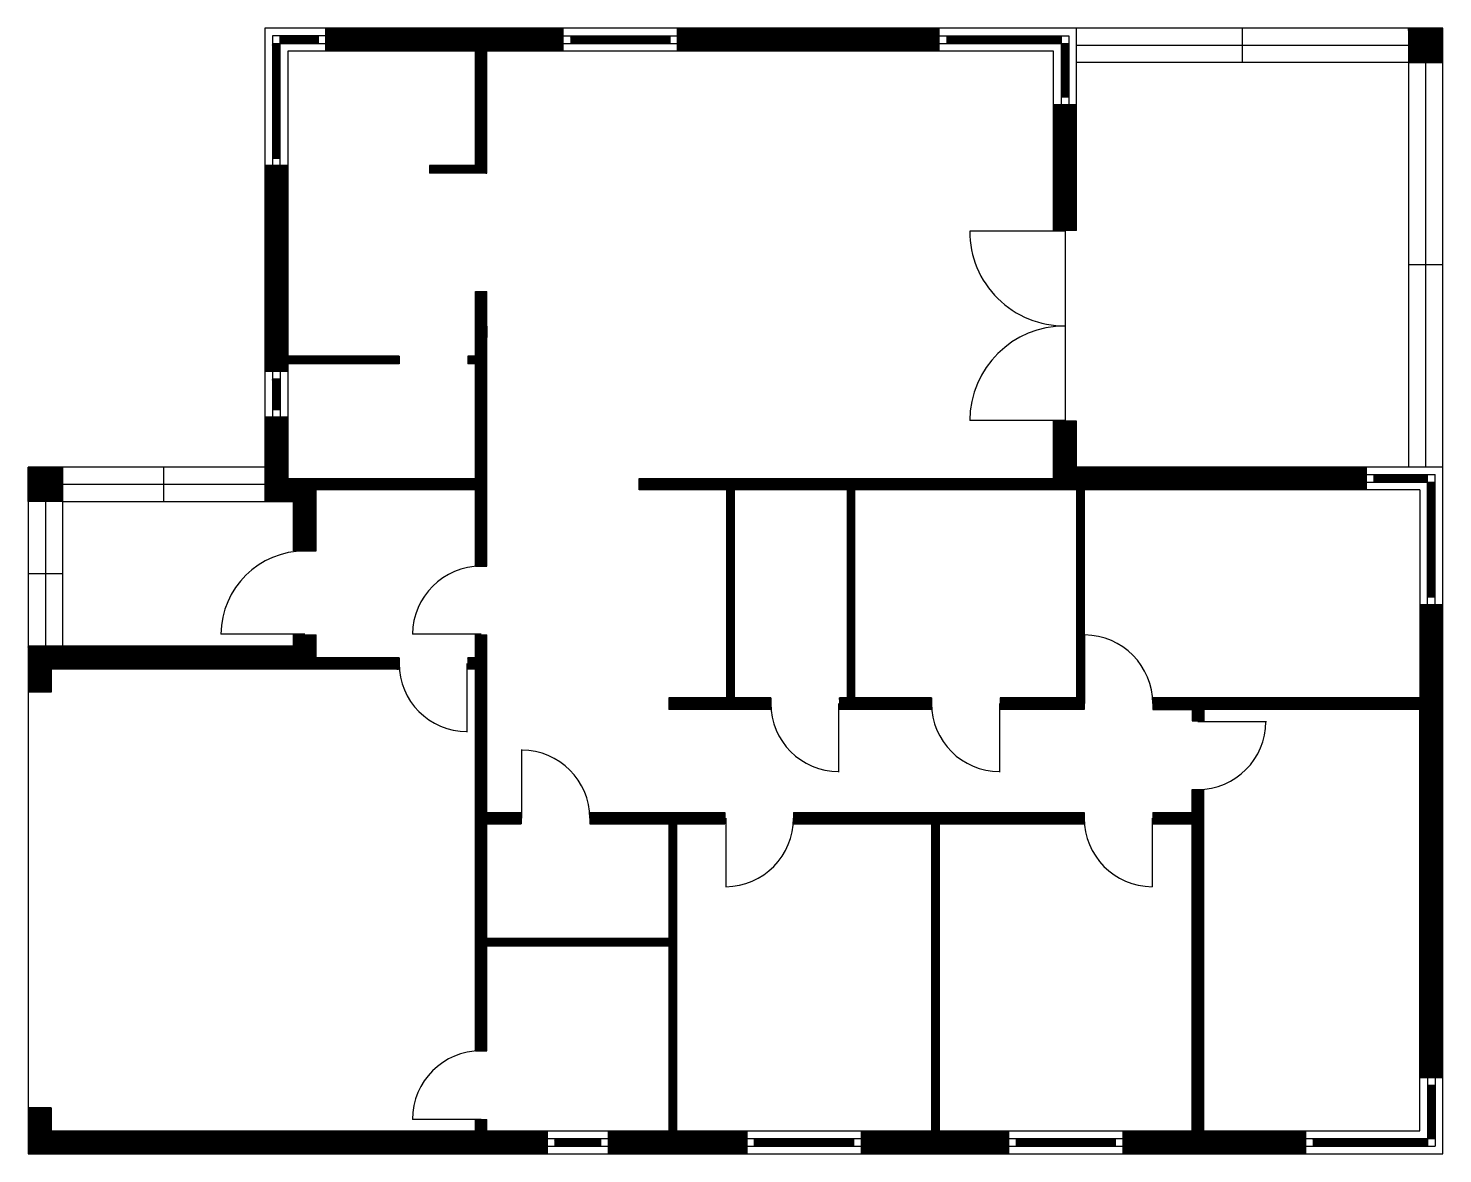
# Model space of a CAD drawing. Header units: millimetres. Extents: x 0 to 18540, y 0 to 14750.
import ezdxf

# ---------------------------------------------------------------- set-up
doc = ezdxf.new("R2010")
doc.units = ezdxf.units.MM

msp = doc.modelspace()

# ---------------------------------------------------------------- hatches: boundary and pattern name
h = msp.add_hatch()
h.set_pattern_fill('ANSI31', color=256)
h.paths.add_polyline_path([(3400, 12950), (3100, 12950), (3100, 10254), (3400, 10254), (3400, 10354), (4860, 10354), (4860, 10454), (3400, 10454)])
h.paths.add_polyline_path([(7010, 14750), (3900, 14750), (3900, 14450), (5860, 14450), (5860, 12950), (5260, 12950), (5260, 12850), (6010, 12850), (6010, 14450), (7010, 14450)])
h.paths.add_polyline_path([(11940, 14750), (8510, 14750), (8510, 14450), (11940, 14450)])
h.paths.add_polyline_path([(13740, 13750), (13440, 13750), (13440, 12100), (13740, 12100)])
h.paths.add_polyline_path([(17540, 9000), (13740, 9000), (13740, 9600), (13440, 9600), (13440, 8850), (8006, 8850), (8006, 8700), (9151, 8700), (9151, 5974), (8395, 5974), (8395, 5824), (9732, 5824), (9732, 5974), (9251, 5974), (9251, 8700), (10732, 8700), (10732, 5974), (10632, 5974), (10632, 5824), (11840, 5824), (11840, 5974), (10832, 5974), (10832, 8700), (13740, 8700), (13740, 5974), (12740, 5974), (12740, 5824), (13840, 5824), (13840, 5974), (13840, 8700), (17540, 8700)])
h.paths.add_polyline_path([(18540, 14750), (18090, 14750), (18090, 14300), (18540, 14300)])
h = msp.add_hatch()
h.set_pattern_fill('JIS_LC_8', color=256)
h.paths.add_polyline_path([(3300, 14550), (3200, 14550), (3200, 13050), (3300, 13050)])
h.paths.add_polyline_path([(3800, 14650), (3300, 14650), (3300, 14550), (3800, 14550)])
h.paths.add_polyline_path([(8410, 14650), (7110, 14650), (7110, 14550), (8410, 14550)])
h.paths.add_polyline_path([(13540, 14650), (12040, 14650), (12040, 14550), (13540, 14550)])
h.paths.add_polyline_path([(13640, 14550), (13540, 14550), (13540, 13850), (13640, 13850)])
h.paths.add_polyline_path([(18340, 8900), (17640, 8900), (17640, 8800), (18340, 8800)])
h.paths.add_polyline_path([(18440, 8800), (18340, 8800), (18340, 7300), (18440, 7300)])
h.paths.add_polyline_path([(18440, 900), (18340, 900), (18340, 200), (18440, 200)])
h.paths.add_polyline_path([(18340, 200), (16840, 200), (16840, 100), (18340, 100)])
h.paths.add_polyline_path([(14248, 200), (12948, 200), (12948, 100), (14248, 100)])
h.paths.add_polyline_path([(10817, 200), (9517, 200), (9517, 100), (10817, 100)])
h.paths.add_polyline_path([(7500, 200), (6900, 200), (6900, 100), (7500, 100)])
h.paths.add_polyline_path([(3300, 10154), (3200, 10154), (3200, 9754), (3300, 9754)])
h = msp.add_hatch()
h.set_pattern_fill('ANSI31', color=256)
h.paths.add_polyline_path([(6010, 8700), (6010, 11302), (5860, 11302), (5860, 10454), (5760, 10454), (5760, 10354), (5860, 10354), (5860, 8850), (3400, 8850), (3400, 9654), (3100, 9654), (3100, 8550), (3475, 8550), (3475, 7900), (3775, 7900), (3775, 8700), (5860, 8700), (5860, 7700), (6010, 7700)])
h.paths.add_polyline_path([(450, 9000), (0, 9000), (0, 8550), (450, 8550)])
h = msp.add_hatch()
h.set_pattern_fill('ANSI31', color=256)
h.paths.add_polyline_path([(18540, 7200), (18240, 7200), (18240, 5974), (14740, 5974), (14740, 5824), (15257, 5824), (15257, 5674), (15407, 5674), (15407, 5824), (18240, 5824), (18240, 1000), (18540, 1000)])
h = msp.add_hatch()
h.set_pattern_fill('ANSI31', color=256)
h.paths.add_polyline_path([(9417, 300), (8495, 300), (8495, 4324), (9132, 4324), (9132, 4474), (8395, 4474), (7360, 4474), (7360, 4324), (8395, 4324), (8395, 2824), (6010, 2824), (6010, 4324), (6460, 4324), (6460, 4474), (6010, 4474), (6010, 6800), (5860, 6800), (5860, 6500), (5760, 6500), (5760, 6350), (5860, 6350), (5860, 1350), (6010, 1350), (6010, 2724), (8395, 2724), (8395, 300), (7600, 300), (7600, 0), (9417, 0)])
h.paths.add_polyline_path([(6800, 300), (6010, 300), (6010, 450), (5860, 450), (5860, 300), (300, 300), (300, 600), (0, 600), (0, 0), (5860, 0), (6800, 0)])
h.paths.add_polyline_path([(3775, 6800), (3475, 6800), (3475, 6650), (0, 6650), (0, 6050), (300, 6050), (300, 6350), (4860, 6350), (4860, 6500), (3775, 6500)])
h = msp.add_hatch()
h.set_pattern_fill('ANSI31', color=256)
h.paths.add_polyline_path([(16740, 300), (15407, 300), (15407, 4774), (15257, 4774), (15257, 4474), (14740, 4474), (14740, 4324), (15257, 4324), (15257, 300), (14348, 300), (14348, 0), (16740, 0)])
h.paths.add_polyline_path([(12848, 300), (11940, 300), (11940, 4324), (13840, 4324), (13840, 4474), (11840, 4474), (10032, 4474), (10032, 4324), (11840, 4324), (11840, 300), (10917, 300), (10917, 0), (12848, 0)])

# ---------------------------------------------------------------- linework, layer by layer
for p, q in [((3900, 14650), (3200, 14650)), ((3200, 14650), (3200, 12950)), ((3300, 12950), (3300, 14650)), ((3800, 14650), (3800, 14550)), ((3900, 14450), (3900, 14750)), ((7010, 14450), (7010, 14750)), ((7010, 14650), (8510, 14650)), ((7110, 14650), (7110, 14550)), ((8410, 14650), (8410, 14550)), ((8510, 14450), (8510, 14750)), ((11940, 14450), (11940, 14750)), ((11940, 14650), (13640, 14650)), ((12040, 14650), (12040, 14550)), ((13540, 14650), (13540, 13750)), ((13640, 14650), (13640, 13750)), ((15915, 14300), (15915, 14750)), ((3200, 14550), (3900, 14550)), ((7010, 14550), (8510, 14550)), ((11940, 14550), (13640, 14550)), ((18090, 14525), (13740, 14525)), ((3400, 14450), (3400, 10454)), ((5860, 14450), (3400, 14450)), ((5860, 12950), (5860, 14450)), ((13440, 14450), (6010, 14450)), ((6010, 12850), (6010, 14450)), ((13440, 12100), (13440, 14450)), ((18090, 14300), (13740, 14300)), ((18090, 14300), (18090, 9000)), ((18315, 14300), (18315, 9000)), ((13440, 13750), (13740, 13750)), ((13540, 13850), (13640, 13850)), ((3200, 13050), (3300, 13050)), ((3400, 12950), (3100, 12950)), ((5860, 12950), (5260, 12950)), ((5260, 12950), (5260, 12850)), ((6010, 12850), (5260, 12850)), ((13590, 12090), (12340, 12090)), ((13740, 12100), (13440, 12100)), ((13590, 12090), (13590, 9610)), ((18540, 11650), (18090, 11650)), ((5860, 10454), (5860, 11302)), ((5860, 11302), (6010, 11302)), ((6010, 8700), (6010, 11302)), ((6010, 10846), (6010, 10696)), ((4860, 10454), (3400, 10454)), ((4860, 10454), (4860, 10354)), ((5860, 10454), (5760, 10454)), ((5760, 10454), (5760, 10354)), ((3400, 10254), (3100, 10254)), ((3200, 10254), (3200, 9654)), ((3300, 10254), (3300, 9654)), ((3400, 10354), (3400, 8850)), ((4860, 10354), (3400, 10354)), ((5860, 10354), (5760, 10354)), ((5860, 8850), (5860, 10354)), ((3200, 10154), (3300, 10154)), ((3400, 9654), (3100, 9654)), ((3200, 9754), (3300, 9754)), ((13590, 9610), (12340, 9610)), ((13440, 8850), (13440, 9600)), ((13740, 9600), (13440, 9600)), ((1775, 8550), (1775, 9000)), ((17540, 8700), (17540, 9000)), ((17540, 8900), (18440, 8900)), ((17640, 8800), (17640, 8900)), ((18340, 7200), (18340, 8900)), ((18440, 7200), (18440, 8900)), ((450, 8775), (3100, 8775)), ((8006, 8700), (8006, 8850)), ((17540, 8800), (18440, 8800)), ((225, 8550), (225, 6650)), ((450, 8550), (3100, 8550)), ((450, 8550), (450, 6650)), ((3475, 7900), (3475, 8550)), ((5860, 8700), (3775, 8700)), ((3775, 7900), (3775, 8700)), ((5860, 7700), (5860, 8700)), ((6010, 7700), (6010, 8700)), ((9151, 8700), (9151, 5974)), ((9251, 8700), (9251, 5974)), ((10732, 8700), (10732, 5974)), ((10832, 8700), (10832, 5974)), ((13740, 8700), (13740, 5974)), ((13840, 8700), (13840, 5974)), ((18240, 8700), (13840, 8700)), ((3475, 7900), (3775, 7900)), ((5860, 7700), (6010, 7700)), ((450, 7600), (0, 7600)), ((18340, 7300), (18440, 7300)), ((18240, 7200), (18540, 7200)), ((3625, 6810), (2525, 6810)), ((3475, 6650), (3475, 6800)), ((3475, 6800), (3775, 6800)), ((3775, 6500), (3775, 6800)), ((5935, 6810), (5035, 6810)), ((5860, 6500), (5860, 6800)), ((5860, 6800), (6010, 6800)), ((6010, 4474), (6010, 6800)), ((13850, 5899), (13850, 6799)), ((0, 6650), (0, 0)), ((3475, 6650), (0, 6650)), ((4860, 6500), (3775, 6500)), ((4860, 6500), (4860, 6350)), ((5860, 6500), (5760, 6500)), ((5760, 6500), (5760, 6350)), ((300, 6350), (300, 6050)), ((4860, 6350), (300, 6350)), ((5750, 6425), (5750, 5525)), ((5860, 6350), (5760, 6350)), ((5860, 1350), (5860, 6350)), ((300, 6050), (0, 6050)), ((8395, 5974), (8395, 5824)), ((9151, 5974), (8395, 5974)), ((9151, 5974), (9151, 5974)), ((9732, 5974), (9251, 5974)), ((9732, 5974), (9732, 5824)), ((10632, 5974), (10632, 5824)), ((10732, 5974), (10632, 5974)), ((11840, 5974), (10832, 5974)), ((11840, 5974), (11840, 5824)), ((12740, 5974), (12740, 5824)), ((13740, 5974), (12740, 5974)), ((13840, 5974), (13840, 5824)), ((9732, 5824), (8395, 5824)), ((10622, 5899), (10622, 4999)), ((11840, 5824), (10632, 5824)), ((12730, 5899), (12730, 4999)), ((13840, 5824), (12740, 5824)), ((15332, 5664), (16232, 5664)), ((6470, 4399), (6470, 5299)), ((15257, 4774), (15407, 4774)), ((15257, 4474), (15257, 4774)), ((15407, 300), (15407, 4774)), ((6010, 4474), (6460, 4474)), ((6460, 4474), (6460, 4324)), ((7360, 4474), (7360, 4324)), ((7360, 4474), (8395, 4474)), ((8395, 4474), (9132, 4474)), ((9132, 4474), (9132, 4324)), ((10032, 4474), (11840, 4474)), ((10032, 4474), (10032, 4324)), ((11840, 4474), (13840, 4474)), ((13840, 4474), (13840, 4324)), ((14740, 4474), (15257, 4474)), ((14740, 4474), (14740, 4324)), ((6010, 4324), (6460, 4324)), ((6010, 2824), (6010, 4324)), ((7360, 4324), (8395, 4324)), ((8395, 4324), (8395, 2824)), ((8495, 4324), (8495, 300)), ((8495, 4324), (9132, 4324)), ((9142, 4399), (9142, 3499)), ((10032, 4324), (11840, 4324)), ((11840, 4324), (11840, 300)), ((11940, 4324), (11940, 300)), ((11940, 4324), (13840, 4324)), ((14730, 4399), (14730, 3499)), ((14740, 4324), (15257, 4324)), ((15257, 300), (15257, 4324)), ((6010, 2824), (8395, 2824)), ((6010, 1350), (6010, 2724)), ((6010, 2724), (8395, 2724)), ((8395, 2724), (8395, 300)), ((5860, 1350), (6010, 1350)), ((18240, 1000), (18540, 1000)), ((18340, 1000), (18340, 100)), ((18440, 1000), (18440, 100)), ((18340, 900), (18440, 900)), ((300, 600), (0, 600)), ((300, 600), (300, 300)), ((5935, 450), (5035, 450)), ((5860, 300), (5860, 450)), ((5860, 450), (6010, 450)), ((6010, 300), (6010, 450)), ((300, 300), (5860, 300)), ((6010, 300), (8395, 300)), ((6800, 300), (6800, 0)), ((6800, 200), (7600, 200)), ((6900, 200), (6900, 100)), ((7500, 200), (7500, 100)), ((7600, 300), (7600, 0)), ((8495, 300), (11840, 300)), ((9417, 300), (9417, 0)), ((9417, 200), (10917, 200)), ((9517, 100), (9517, 200)), ((10817, 200), (10817, 100)), ((10917, 300), (10917, 0)), ((11940, 300), (15257, 300)), ((12848, 300), (12848, 0)), ((12848, 200), (14348, 200)), ((12948, 200), (12948, 100)), ((14248, 200), (14248, 100)), ((14348, 300), (14348, 0)), ((15407, 300), (18240, 300)), ((16740, 300), (16740, 0)), ((16740, 200), (18440, 200)), ((16840, 200), (16840, 100)), ((0, 0), (5860, 0)), ((6800, 100), (7600, 100)), ((9417, 100), (10917, 100)), ((12848, 100), (14348, 100)), ((16740, 100), (18440, 100))]:
    msp.add_line(p, q)
for points in [[(0, 9000), (0, 0), (18540, 0), (18540, 14750), (3100, 14750)], [(13740, 12100), (13740, 14750), (3100, 14750), (3100, 8550)], [(13740, 9000), (13740, 9600)], [(3100, 9000), (0, 9000), (0, 0), (18540, 0), (18540, 9000), (13740, 9000)], [(3400, 8850), (5860, 8850)], [(8006, 8850), (13440, 8850)], [(3100, 8550), (3475, 8550)], [(9151, 8700), (8006, 8700)], [(10732, 8700), (9251, 8700)], [(13740, 8700), (10832, 8700)], [(18240, 8700), (18240, 5974), (14740, 5974), (14740, 5824), (15257, 5824), (15257, 5674), (15407, 5674)], [(300, 6350), (300, 6050)], [(18240, 300), (18240, 5824), (15407, 5824), (15407, 5674)], [(300, 600), (300, 300), (5860, 300)]]:
    msp.add_lwpolyline(points)
for points in [[(18540, 14750), (18090, 14750), (18090, 14300), (18540, 14300)], [(0, 9000), (450, 9000), (450, 8550), (0, 8550)]]:
    msp.add_lwpolyline(points, close=True)
for centre, radius, start, end in [((13580, 12090), 1240, 179.9981, 270.4621), ((13590, 9600), 1250, 90, 179.5398), ((3625, 6800), 1100, 90, 179.4791), ((5935, 6800), 900, 90, 179.3634), ((13840, 5899), 900, 0, 89.3634), ((5750, 6425), 890, 180, 270), ((10622, 5899), 890, 180, 270), ((12730, 5899), 890, 180, 270), ((15332, 5664), 890, 270, 0), ((6470, 4399), 890, 0, 90), ((9132, 4399), 900, 270.6366, 0), ((14740, 4399), 900, 180, 269.3634), ((5935, 450), 900, 90, 180)]:
    msp.add_arc(centre, radius, start, end)

doc.saveas('drawing.dxf')
